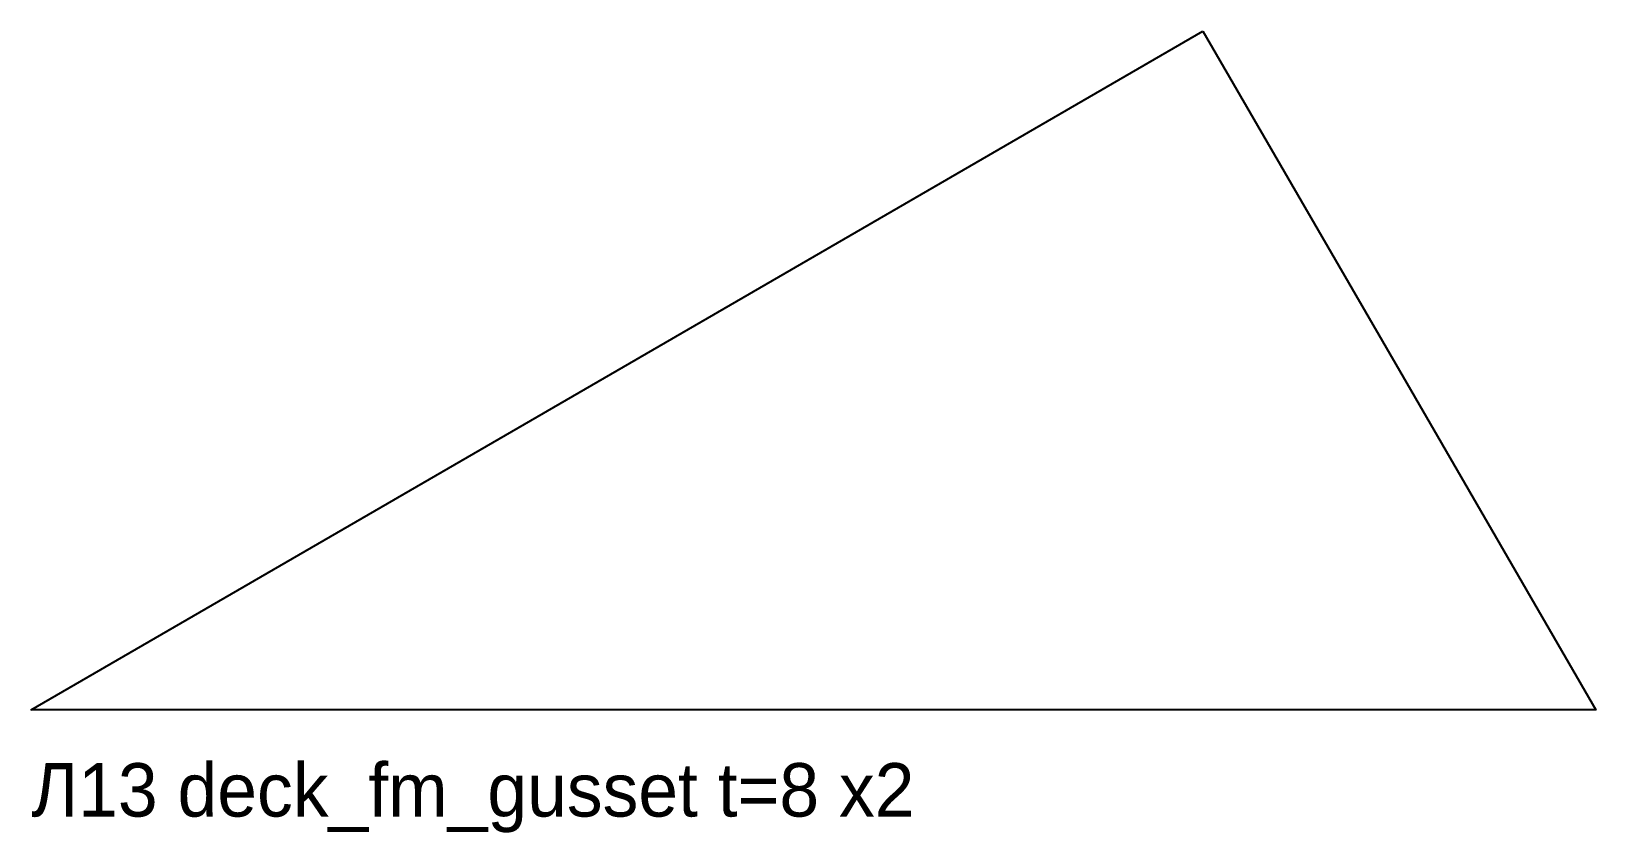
# Model space of a CAD drawing. Header units: millimetres. Extents: x 0 to 176, y -14 to 76.
import ezdxf

# ---------------------------------------------------------------- set-up
doc = ezdxf.new("R2010")
doc.units = ezdxf.units.MM

msp = doc.modelspace()

# ---------------------------------------------------------------- linework, layer by layer
at = {"layer": 'CUT'}
msp.add_lwpolyline([(131.54, 76.16), (153.59, 38.08), (175.64, 0), (87.82, 0), (0, 0), (65.77, 38.08), (131.54, 76.16)], close=True, dxfattribs=at)

# ---------------------------------------------------------------- texts
at = {"layer": 'TEXT'}
msp.add_text('Л13 deck_fm_gusset t=8 x2', height=6, dxfattribs=at).set_placement((0, -12))

doc.saveas('drawing.dxf')
